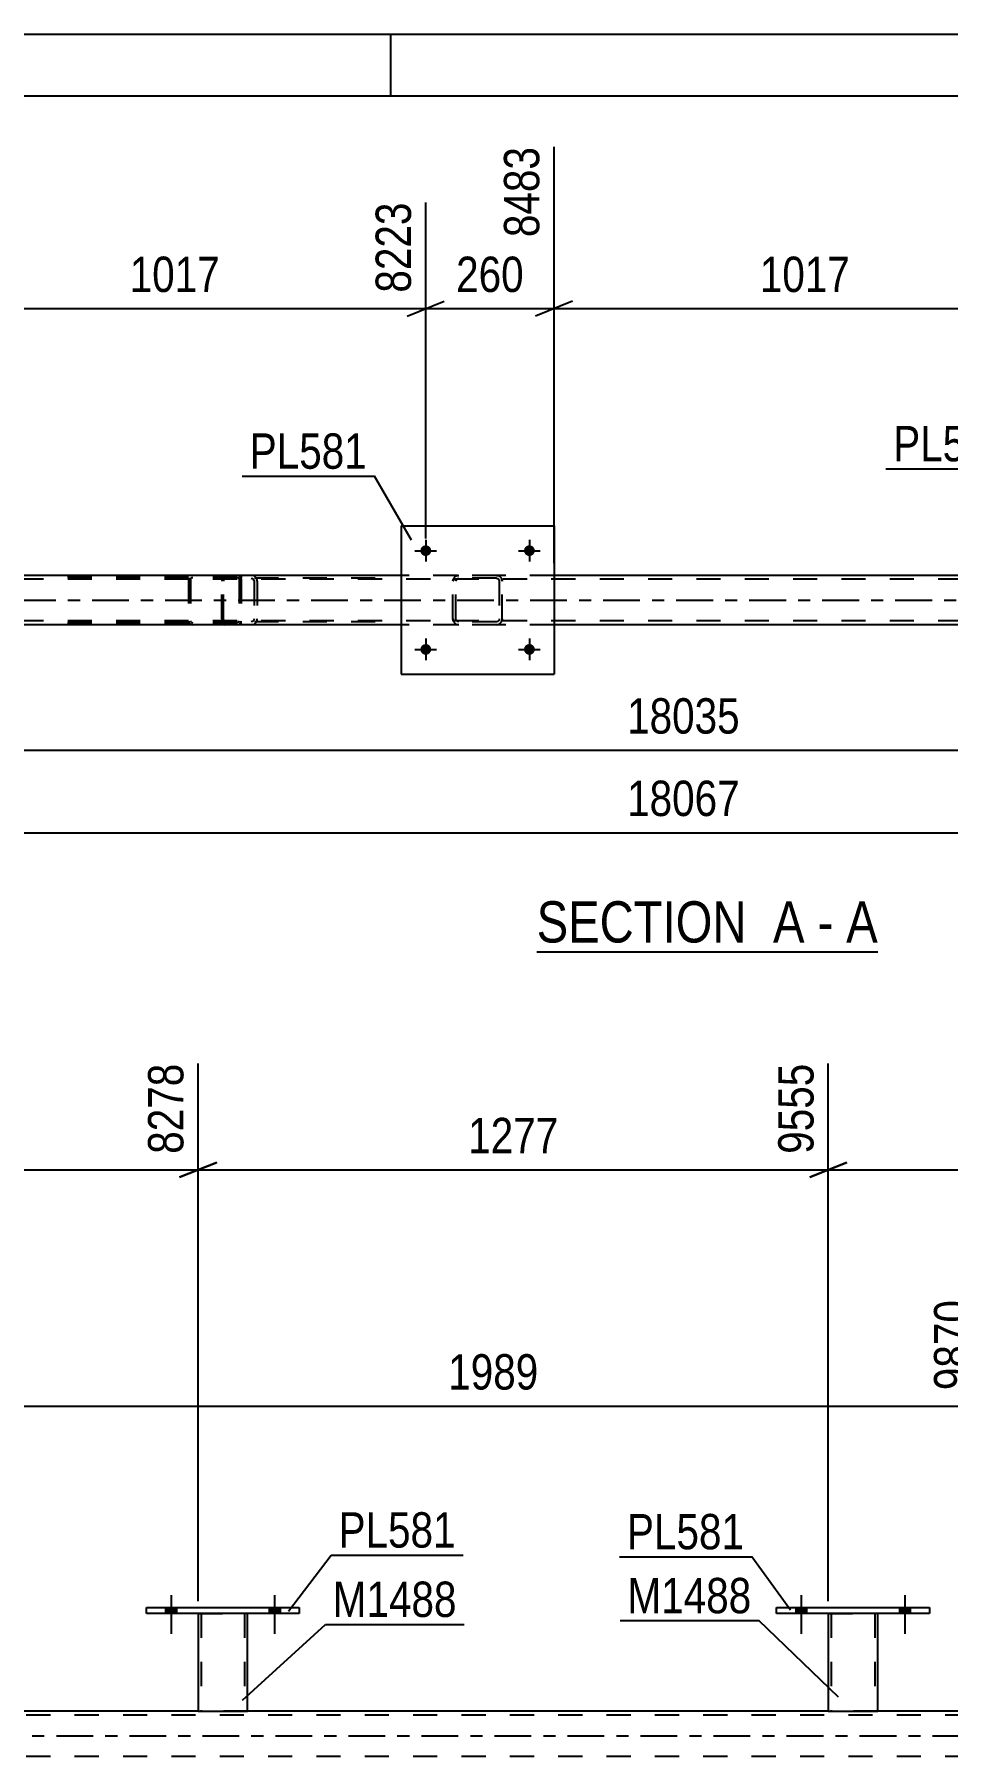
# Model space of a CAD drawing. Header units: millimetres. Extents: x 0 to 841, y 0 to 594.
# Drawn here: x 392.1 to 466.1, y 454.5 to 594 of the extents above; entities that cross this region are included whole.
import ezdxf

# ---------------------------------------------------------------- set-up
doc = ezdxf.new("R2010")
doc.units = ezdxf.units.MM
doc.linetypes.add('DXK_LINE_DOT2', pattern=[3.9198, 1.9599, -1.9599])
doc.linetypes.add('DXK_LINE_DOT3', pattern=[5.9187, 2.979, -0.9799, 0.9799, -0.9799])
doc.styles.add('Arial Narrow', font='ARIALN.TTF', dxfattribs={"height": 0.2})

# ---------------------------------------------------------------- blocks, each defined once
blk = doc.blocks.new('Unknown-814553119-1135')
at = {"color": 5, "linetype": 'Continuous'}
for p, q in [((841, 594), (0, 594)), ((421, 589), (421, 594)), ((836, 589), (5, 589))]:
    blk.add_line(p, q, dxfattribs=at)
blk = doc.blocks.new('Unknown-814553119-11 - 2837')
at = {"color": 6, "linetype": 'Continuous'}
blk.add_line((432.82, 519.67), (460.47, 519.67), dxfattribs=at)
at = {"color": 0, "linetype": 'Continuous'}
for points in [[(450.93, 520.42), (450.93, 523.92), (432.82, 523.92), (432.82, 520.42)], [(454.54, 520.42), (454.54, 523.92), (451.98, 523.92), (451.98, 520.42)], [(456.86, 520.42), (456.86, 523.92), (455.59, 523.92), (455.59, 520.42)], [(460.47, 520.42), (460.47, 523.92), (457.91, 523.92), (457.91, 520.42)]]:
    blk.add_wipeout(points, dxfattribs=at)
at = {"color": 7, "linetype": 'Continuous', "style": 'Arial Narrow'}
for s, p in [('SECTION ', (432.82, 520.42)), ('A', (451.98, 520.42)), ('A', (457.91, 520.42)), ('-', (455.59, 520.42))]:
    blk.add_text(s, height=3.34, dxfattribs=at).set_placement(p)
blk = doc.blocks.new('Part-814553119-2887 - 2837')
at = {"color": 7, "linetype": 'DXK_LINE_DOT2'}
for p, q in [((757.39, 549.85), (94.93, 549.85)), ((434.23, 550.17), (421.83, 550.17)), ((757.39, 546.49), (94.93, 546.49)), ((434.23, 546.17), (421.83, 546.17))]:
    blk.add_line(p, q, dxfattribs=at)
at = {"color": 2, "linetype": 'Continuous'}
for p, q in [((421.83, 550.17), (383.15, 550.17)), ((472.91, 550.17), (434.23, 550.17)), ((421.83, 546.17), (383.15, 546.17)), ((472.91, 546.17), (434.23, 546.17))]:
    blk.add_line(p, q, dxfattribs=at)
at = {"color": 7, "linetype": 'DXK_LINE_DOT3'}
blk.add_line((94.93, 548.17), (757.39, 548.17), dxfattribs=at)
blk = doc.blocks.new('Bolt-814553119-2933 - 2837')
at = {"linetype": 'Continuous'}
for points in [[(424.27, 552.17, -1), (423.39, 552.17, -1)], [(432.67, 552.17, -1), (431.79, 552.17, -1)]]:
    blk.add_hatch(color=1, dxfattribs=at).paths.add_polyline_path(points)
at = {"color": 1, "linetype": 'Continuous'}
for p, q in [((423.83, 553.05), (423.83, 551.29)), ((432.23, 553.05), (432.23, 551.29)), ((422.95, 552.17), (424.71, 552.17)), ((431.35, 552.17), (433.11, 552.17))]:
    blk.add_line(p, q, dxfattribs=at)
blk = doc.blocks.new('Bolt-814553119-2934 - 2837')
at = {"linetype": 'Continuous'}
for points in [[(424.27, 544.17, -1), (423.39, 544.17, -1)], [(432.67, 544.17, -1), (431.79, 544.17, -1)]]:
    blk.add_hatch(color=1, dxfattribs=at).paths.add_polyline_path(points)
at = {"color": 1, "linetype": 'Continuous'}
for p, q in [((423.83, 545.05), (423.83, 543.29)), ((432.23, 545.05), (432.23, 543.29)), ((422.95, 544.17), (424.71, 544.17)), ((431.35, 544.17), (433.11, 544.17))]:
    blk.add_line(p, q, dxfattribs=at)
blk = doc.blocks.new('Part-814553119-3014 - 2837')
at = {"color": 2, "linetype": 'Continuous'}
for p, q in [((421.83, 554.17), (421.83, 542.17)), ((421.83, 554.17), (434.23, 554.17)), ((434.23, 554.17), (434.23, 542.17)), ((421.83, 542.17), (434.23, 542.17))]:
    blk.add_line(p, q, dxfattribs=at)
blk = doc.blocks.new('Part-814553119-3015 - 2837')
at = {"color": 7, "linetype": 'DXK_LINE_DOT2'}
for p, q in [((426.03, 549.69), (426.07, 549.87)), ((426.07, 549.87), (426.03, 549.69)), ((426.29, 549.78), (426.34, 549.86)), ((426.33, 550.13), (426.51, 550.17)), ((426.51, 550.17), (426.33, 550.13)), ((426.34, 549.86), (426.42, 549.91)), ((426.42, 549.91), (426.51, 549.93)), ((429.55, 550.17), (426.51, 550.17)), ((429.55, 549.93), (426.51, 549.93)), ((429.55, 550.17), (429.73, 550.13)), ((429.73, 550.13), (429.55, 550.17)), ((429.55, 549.93), (429.64, 549.91)), ((429.64, 549.91), (429.72, 549.86)), ((429.72, 549.86), (429.77, 549.78)), ((429.99, 549.87), (430.03, 549.69)), ((430.03, 549.69), (429.99, 549.87)), ((426.03, 546.65), (426.03, 549.69)), ((426.27, 549.69), (426.29, 549.78)), ((426.27, 546.65), (426.27, 549.69)), ((429.77, 549.78), (429.79, 549.69)), ((429.79, 549.69), (429.79, 546.65)), ((430.03, 546.65), (430.03, 549.69)), ((426.07, 546.46), (426.03, 546.65)), ((426.03, 546.65), (426.07, 546.46)), ((426.29, 546.55), (426.27, 546.65)), ((426.34, 546.48), (426.29, 546.55)), ((426.51, 546.17), (426.33, 546.2)), ((426.33, 546.2), (426.51, 546.17)), ((426.42, 546.42), (426.34, 546.48)), ((426.51, 546.41), (426.42, 546.42)), ((429.55, 546.41), (426.51, 546.41)), ((429.55, 546.17), (426.51, 546.17)), ((429.64, 546.42), (429.55, 546.41)), ((429.73, 546.2), (429.55, 546.17)), ((429.55, 546.17), (429.73, 546.2)), ((429.72, 546.48), (429.64, 546.42)), ((429.77, 546.55), (429.72, 546.48)), ((429.79, 546.65), (429.77, 546.55)), ((430.03, 546.65), (429.99, 546.46)), ((429.99, 546.46), (430.03, 546.65))]:
    blk.add_line(p, q, dxfattribs=at)
at = {"color": 7, "linetype": 'DXK_LINE_DOT3'}
blk.add_line((428.03, 548.17), (428.03, 548.17), dxfattribs=at)
at = {"color": 7, "linetype": 'DXK_LINE_DOT2'}
for centre, start, end in [((426.51, 549.69), 112.5, 157.5), ((426.51, 549.69), 112.5, 157.5), ((429.55, 549.69), 22.5, 67.5), ((429.55, 549.69), 22.5, 67.5), ((426.51, 546.65), 202.5, 247.5), ((426.51, 546.65), 202.5, 247.5), ((429.55, 546.65), 292.5, 337.5), ((429.55, 546.65), 292.5, 337.5)]:
    blk.add_arc(centre, 0.48, start, end, dxfattribs=at)
blk = doc.blocks.new('Part-814553119-3038 - 2837')
at = {"color": 7, "linetype": 'DXK_LINE_DOT2'}
for p, q in [((407.33, 549.87), (407.31, 549.69)), ((407.39, 550.03), (407.33, 549.87)), ((407.48, 550.13), (407.39, 550.03)), ((407.45, 549.78), (407.48, 549.86)), ((407.58, 550.17), (407.48, 550.13)), ((407.48, 549.86), (407.53, 549.91)), ((407.53, 549.91), (407.58, 549.93)), ((419.74, 550.17), (407.58, 550.17)), ((419.74, 549.93), (407.58, 549.93)), ((408.86, 550.17), (408.86, 549.93)), ((409.86, 550.13), (409.67, 550.17)), ((409.67, 549.93), (409.77, 549.91)), ((409.77, 549.91), (409.85, 549.86)), ((409.85, 549.86), (409.9, 549.78)), ((410.16, 549.77), (410.14, 549.87)), ((407.31, 546.65), (407.31, 549.69)), ((407.44, 549.69), (407.45, 549.78)), ((407.44, 546.65), (407.44, 549.69)), ((409.9, 549.78), (409.92, 549.69)), ((409.92, 549.69), (409.92, 546.65)), ((410.17, 549.69), (410.16, 549.77)), ((410.17, 549.69), (410.17, 546.65)), ((407.31, 546.65), (407.33, 546.46)), ((407.33, 546.46), (407.39, 546.31)), ((407.39, 546.31), (407.48, 546.2)), ((407.45, 546.55), (407.44, 546.65)), ((407.48, 546.48), (407.45, 546.55)), ((407.53, 546.42), (407.48, 546.48)), ((407.48, 546.2), (407.58, 546.17)), ((407.58, 546.41), (407.53, 546.42)), ((419.74, 546.41), (407.58, 546.41)), ((419.74, 546.17), (407.58, 546.17)), ((408.86, 546.17), (408.86, 546.41)), ((409.77, 546.42), (409.67, 546.41)), ((409.67, 546.17), (409.86, 546.2)), ((409.85, 546.48), (409.77, 546.42)), ((409.9, 546.55), (409.85, 546.48)), ((409.92, 546.65), (409.9, 546.55)), ((410.14, 546.46), (410.16, 546.56)), ((410.16, 546.56), (410.17, 546.65))]:
    blk.add_line(p, q, dxfattribs=at)
for centre, start, end in [((409.69, 549.67), 23.8494, 68.8059), ((409.69, 546.66), 291.1941, 336.1506)]:
    blk.add_arc(centre, 0.492, start, end, dxfattribs=at)
blk = doc.blocks.new('Part-814553119-3052 - 2837')
at = {"color": 7, "linetype": 'DXK_LINE_DOT2'}
for p, q in [((408.52, 550.17), (393.19, 550.17)), ((408.52, 550.01), (393.19, 550.01)), ((404.62, 549.97), (404.6, 549.85)), ((404.6, 549.85), (404.6, 546.49)), ((404.77, 549.85), (404.78, 549.91)), ((404.77, 549.85), (404.77, 546.49)), ((404.78, 549.91), (404.82, 549.96)), ((404.94, 550.17), (404.81, 550.14)), ((404.82, 549.96), (404.85, 549.98)), ((404.85, 549.98), (404.87, 549.99)), ((404.87, 549.99), (404.94, 550.01)), ((408.65, 550.14), (408.52, 550.17)), ((408.52, 550.01), (408.58, 549.99)), ((408.58, 549.99), (408.64, 549.96)), ((408.64, 549.96), (408.67, 549.91)), ((408.67, 549.91), (408.69, 549.85)), ((408.69, 549.85), (408.69, 546.49)), ((408.86, 549.85), (408.83, 549.97)), ((408.86, 549.85), (408.86, 546.49)), ((408.52, 546.33), (393.19, 546.33)), ((408.52, 546.17), (393.19, 546.17)), ((404.6, 546.49), (404.62, 546.36)), ((404.78, 546.43), (404.77, 546.49)), ((404.82, 546.37), (404.78, 546.43)), ((404.81, 546.19), (404.94, 546.17)), ((404.82, 546.37), (404.85, 546.35)), ((404.85, 546.35), (404.87, 546.34)), ((404.87, 546.34), (404.94, 546.33)), ((408.58, 546.34), (408.52, 546.33)), ((408.52, 546.17), (408.65, 546.19)), ((408.64, 546.37), (408.58, 546.34)), ((408.67, 546.43), (408.64, 546.37)), ((408.69, 546.49), (408.67, 546.43)), ((408.83, 546.36), (408.86, 546.49))]:
    blk.add_line(p, q, dxfattribs=at)
for centre, start, end in [((408.53, 549.83), 24.32, 69.2417), ((404.93, 546.5), 204.32, 249.2417), ((408.53, 546.5), 290.7583, 335.68)]:
    blk.add_arc(centre, 0.331, start, end, dxfattribs=at)
blk = doc.blocks.new('Part-814553119-3809 - 3729')
at = {"color": 2, "linetype": 'Continuous'}
for p, q in [((405.38, 466.05), (405.38, 458.14)), ((409.38, 458.14), (409.38, 466.05)), ((405.38, 458.14), (409.38, 458.14))]:
    blk.add_line(p, q, dxfattribs=at)
at = {"color": 7, "linetype": 'DXK_LINE_DOT2'}
for p, q in [((405.38, 466.05), (409.38, 466.05)), ((405.38, 466.05), (405.38, 466.05)), ((405.38, 466.05), (405.38, 466.05)), ((405.62, 466.05), (405.62, 458.14)), ((409.14, 466.05), (409.14, 458.14)), ((409.38, 466.05), (409.38, 466.05)), ((409.38, 466.05), (409.38, 466.05)), ((409.09, 458.14), (409.13, 458.14)), ((409.09, 458.14), (409.13, 458.14)), ((409.13, 458.14), (409.14, 458.14)), ((409.13, 458.14), (409.14, 458.14))]:
    blk.add_line(p, q, dxfattribs=at)
blk = doc.blocks.new('Bolt-814553119-3745 - 3729')
at = {"linetype": 'Continuous'}
for points in [[(402.74, 466.05), (403.62, 466.05), (403.62, 466.53), (402.74, 466.53)], [(411.14, 466.05), (412.02, 466.05), (412.02, 466.53), (411.14, 466.53)]]:
    blk.add_hatch(color=1, dxfattribs=at).paths.add_polyline_path(points)
at = {"color": 1, "linetype": 'Continuous'}
for p, q in [((403.18, 467.53), (403.18, 464.41)), ((411.58, 467.53), (411.58, 464.41)), ((402.74, 466.53), (402.74, 466.05)), ((403.62, 466.53), (403.62, 466.05)), ((411.14, 466.53), (411.14, 466.05)), ((412.02, 466.53), (412.02, 466.05))]:
    blk.add_line(p, q, dxfattribs=at)
blk = doc.blocks.new('Bolt-814553119-3746 - 3729')
at = {"linetype": 'Continuous'}
for points in [[(453.82, 466.05), (454.7, 466.05), (454.7, 466.53), (453.82, 466.53)], [(462.22, 466.05), (463.1, 466.05), (463.1, 466.53), (462.22, 466.53)]]:
    blk.add_hatch(color=1, dxfattribs=at).paths.add_polyline_path(points)
at = {"color": 1, "linetype": 'Continuous'}
for p, q in [((454.26, 467.53), (454.26, 464.41)), ((462.66, 467.53), (462.66, 464.41)), ((453.82, 466.53), (453.82, 466.05)), ((454.7, 466.53), (454.7, 466.05)), ((462.22, 466.53), (462.22, 466.05)), ((463.1, 466.53), (463.1, 466.05))]:
    blk.add_line(p, q, dxfattribs=at)
blk = doc.blocks.new('Bolt-814553119-3747 - 3729')
at = {"linetype": 'Continuous'}
for points in [[(453.82, 466.05), (454.7, 466.05), (454.7, 466.53), (453.82, 466.53)], [(462.22, 466.05), (463.1, 466.05), (463.1, 466.53), (462.22, 466.53)]]:
    blk.add_hatch(color=1, dxfattribs=at).paths.add_polyline_path(points)
at = {"color": 1, "linetype": 'Continuous'}
for p, q in [((454.26, 467.53), (454.26, 464.41)), ((462.66, 467.53), (462.66, 464.41)), ((453.82, 466.53), (453.82, 466.05)), ((454.7, 466.53), (454.7, 466.05)), ((462.22, 466.53), (462.22, 466.05)), ((463.1, 466.53), (463.1, 466.05))]:
    blk.add_line(p, q, dxfattribs=at)
blk = doc.blocks.new('Part-814553119-3814 - 3729')
at = {"color": 2, "linetype": 'Continuous'}
for p, q in [((401.18, 466.53), (413.58, 466.53)), ((401.18, 466.05), (401.18, 466.53)), ((413.58, 466.53), (413.58, 466.05)), ((413.58, 466.05), (401.18, 466.05))]:
    blk.add_line(p, q, dxfattribs=at)
blk = doc.blocks.new('Part-814553119-3819 - 3729')
at = {"color": 2, "linetype": 'Continuous'}
for p, q in [((456.46, 466.05), (456.46, 458.14)), ((460.46, 458.14), (460.46, 466.05)), ((456.46, 458.14), (460.46, 458.14))]:
    blk.add_line(p, q, dxfattribs=at)
at = {"color": 7, "linetype": 'DXK_LINE_DOT2'}
for p, q in [((456.46, 466.05), (460.46, 466.05)), ((456.46, 466.05), (456.46, 466.05)), ((456.46, 466.05), (456.46, 466.05)), ((456.7, 466.05), (456.7, 458.14)), ((460.22, 466.05), (460.22, 458.14)), ((460.46, 466.05), (460.46, 466.05)), ((460.46, 466.05), (460.46, 466.05)), ((460.17, 458.14), (460.21, 458.14)), ((460.17, 458.14), (460.21, 458.14)), ((460.21, 458.14), (460.22, 458.14)), ((460.21, 458.14), (460.22, 458.14))]:
    blk.add_line(p, q, dxfattribs=at)
blk = doc.blocks.new('Part-814553119-3824 - 3729')
at = {"color": 2, "linetype": 'Continuous'}
for p, q in [((452.26, 466.53), (464.66, 466.53)), ((452.26, 466.05), (452.26, 466.53)), ((464.66, 466.53), (464.66, 466.05)), ((464.66, 466.05), (452.26, 466.05))]:
    blk.add_line(p, q, dxfattribs=at)
blk = doc.blocks.new('Bolt-814553119-3768 - 3729')
at = {"linetype": 'Continuous'}
for points in [[(402.74, 466.05), (403.62, 466.05), (403.62, 466.53), (402.74, 466.53)], [(411.14, 466.05), (412.02, 466.05), (412.02, 466.53), (411.14, 466.53)]]:
    blk.add_hatch(color=1, dxfattribs=at).paths.add_polyline_path(points)
at = {"color": 1, "linetype": 'Continuous'}
for p, q in [((403.18, 467.53), (403.18, 464.41)), ((411.58, 467.53), (411.58, 464.41)), ((402.74, 466.53), (402.74, 466.05)), ((403.62, 466.53), (403.62, 466.05)), ((411.14, 466.53), (411.14, 466.05)), ((412.02, 466.53), (412.02, 466.05))]:
    blk.add_line(p, q, dxfattribs=at)
blk = doc.blocks.new('Part-814553119-4048 - 3729')
at = {"color": 7, "linetype": 'DXK_LINE_DOT2'}
for p, q in [((738.35, 457.82), (74.28, 457.82)), ((409.38, 458.14), (405.38, 458.14)), ((460.46, 458.14), (456.46, 458.14)), ((738.35, 454.46), (74.28, 454.46))]:
    blk.add_line(p, q, dxfattribs=at)
at = {"color": 2, "linetype": 'Continuous'}
for p, q in [((405.38, 458.14), (358.3, 458.14)), ((456.46, 458.14), (409.38, 458.14)), ((507.55, 458.14), (460.46, 458.14))]:
    blk.add_line(p, q, dxfattribs=at)
at = {"color": 7, "linetype": 'DXK_LINE_DOT3'}
blk.add_line((74.28, 456.14), (738.35, 456.14), dxfattribs=at)
blk = doc.blocks.new('StraightDimension-814553119-3299 - 2837')
at = {"color": 7, "linetype": 'Continuous'}
for p, q in [((383.15, 551.17), (383.15, 584.89)), ((423.83, 553.17), (423.83, 580.39)), ((384.65, 572.38), (381.65, 571.18)), ((422.33, 571.18), (425.33, 572.38)), ((383.15, 571.78), (423.83, 571.78))]:
    blk.add_line(p, q, dxfattribs=at)
at = {"color": 0}
blk.add_wipeout([(407.75, 572.53), (407.75, 576.73), (399.23, 576.73), (399.23, 572.53)], dxfattribs=at)
at = {"color": 3, "style": 'Arial Narrow'}
blk.add_text('1017', height=2.863, dxfattribs=at).set_placement((399.83, 573.13))
at = {"color": 0, "linetype": 'Continuous'}
blk.add_wipeout([(423.23, 580.99), (419.03, 580.99), (419.03, 572.48), (423.23, 572.48)], dxfattribs=at)
at = {"color": 3, "linetype": 'Continuous', "style": 'Arial Narrow'}
blk.add_text('8223', height=2.863, rotation=90.0002, dxfattribs=at).set_placement((422.63, 573.08))
blk = doc.blocks.new('StraightDimension-814553119-3319 - 2837')
at = {"color": 7, "linetype": 'Continuous'}
for p, q in [((434.23, 551.17), (434.23, 584.89)), ((423.83, 553.17), (423.83, 580.39)), ((422.33, 571.18), (425.33, 572.38)), ((435.73, 572.38), (432.73, 571.18)), ((423.83, 571.78), (434.23, 571.78))]:
    blk.add_line(p, q, dxfattribs=at)
at = {"color": 0}
blk.add_wipeout([(432.37, 572.53), (432.37, 576.73), (425.69, 576.73), (425.69, 572.53)], dxfattribs=at)
at = {"color": 3, "style": 'Arial Narrow'}
blk.add_text('260', height=2.863, dxfattribs=at).set_placement((426.29, 573.13))
at = {"color": 0, "linetype": 'Continuous'}
blk.add_wipeout([(433.63, 585.49), (429.43, 585.49), (429.43, 576.98), (433.63, 576.98)], dxfattribs=at)
at = {"color": 3, "linetype": 'Continuous', "style": 'Arial Narrow'}
blk.add_text('8483', height=2.863, rotation=90.0002, dxfattribs=at).set_placement((433.03, 577.58))
blk = doc.blocks.new('StraightDimension-814553119-3339 - 2837')
at = {"color": 7, "linetype": 'Continuous'}
for p, q in [((434.23, 551.17), (434.23, 584.89)), ((474.91, 553.17), (474.91, 580.39)), ((435.73, 572.38), (432.73, 571.18)), ((473.41, 571.18), (476.41, 572.38)), ((434.23, 571.78), (474.91, 571.78))]:
    blk.add_line(p, q, dxfattribs=at)
at = {"color": 0}
blk.add_wipeout([(458.83, 572.53), (458.83, 576.73), (450.31, 576.73), (450.31, 572.53)], dxfattribs=at)
at = {"color": 3, "style": 'Arial Narrow'}
blk.add_text('1017', height=2.863, dxfattribs=at).set_placement((450.91, 573.13))
at = {"color": 0, "linetype": 'Continuous'}
blk.add_wipeout([(474.31, 580.99), (470.11, 580.99), (470.11, 572.48), (474.31, 572.48)], dxfattribs=at)
at = {"color": 3, "linetype": 'Continuous', "style": 'Arial Narrow'}
blk.add_text('9500', height=2.863, rotation=90.0002, dxfattribs=at).set_placement((473.71, 573.08))
blk = doc.blocks.new('StraightDimension-814553119-3627 - 2837')
at = {"color": 7, "linetype": 'Continuous'}
blk.add_line((94.29, 529.32), (795.15, 529.32), dxfattribs=at)
at = {"color": 0}
blk.add_wipeout([(449.89, 530.07), (449.89, 534.27), (439.55, 534.27), (439.55, 530.07)], dxfattribs=at)
at = {"color": 3, "style": 'Arial Narrow'}
blk.add_text('18067', height=2.863, dxfattribs=at).set_placement((440.15, 530.67))
blk = doc.blocks.new('StraightDimension-814553119-3648 - 2837')
at = {"color": 7, "linetype": 'Continuous'}
blk.add_line((94.93, 536), (794.51, 536), dxfattribs=at)
at = {"color": 0}
blk.add_wipeout([(449.89, 536.75), (449.89, 540.95), (439.55, 540.95), (439.55, 536.75)], dxfattribs=at)
at = {"color": 3, "style": 'Arial Narrow'}
blk.add_text('18035', height=2.863, dxfattribs=at).set_placement((440.15, 537.35))
blk = doc.blocks.new('StraightDimension-814553119-4970 - 3729')
at = {"color": 7, "linetype": 'Continuous'}
for p, q in [((507.55, 467.05), (507.55, 512.44)), ((456.46, 467.05), (456.46, 510.61)), ((457.96, 502.6), (454.96, 501.4)), ((506.05, 501.4), (509.05, 502.6)), ((456.46, 502), (507.55, 502))]:
    blk.add_line(p, q, dxfattribs=at)
at = {"color": 0}
blk.add_wipeout([(486.26, 502.75), (486.26, 506.95), (477.75, 506.95), (477.75, 502.75)], dxfattribs=at)
at = {"color": 3, "style": 'Arial Narrow'}
blk.add_text('1277', height=2.863, dxfattribs=at).set_placement((478.35, 503.35))
at = {"color": 0, "linetype": 'Continuous'}
blk.add_wipeout([(506.95, 513.04), (502.75, 513.04), (502.75, 502.7), (506.95, 502.7)], dxfattribs=at)
at = {"color": 3, "linetype": 'Continuous', "style": 'Arial Narrow'}
blk.add_text('10832', height=2.863, rotation=90.0002, dxfattribs=at).set_placement((506.35, 503.3))
blk = doc.blocks.new('StraightDimension-814553119-4302 - 3729')
at = {"color": 7, "linetype": 'Continuous'}
for p, q in [((389.53, 455.14), (389.53, 495.97)), ((469.09, 455.14), (469.09, 491.47)), ((391.03, 483.45), (388.03, 482.25)), ((389.53, 482.85), (469.09, 482.85)), ((467.59, 482.25), (470.59, 483.45))]:
    blk.add_line(p, q, dxfattribs=at)
at = {"color": 0}
blk.add_wipeout([(433.56, 483.6), (433.56, 487.8), (425.05, 487.8), (425.05, 483.6)], dxfattribs=at)
at = {"color": 3, "style": 'Arial Narrow'}
blk.add_text('1989', height=2.863, dxfattribs=at).set_placement((425.65, 484.2))
at = {"color": 0, "linetype": 'Continuous'}
blk.add_wipeout([(468.49, 492.07), (464.29, 492.07), (464.29, 483.55), (468.49, 483.55)], dxfattribs=at)
at = {"color": 3, "linetype": 'Continuous', "style": 'Arial Narrow'}
blk.add_text('9870', height=2.863, rotation=90.0002, dxfattribs=at).set_placement((467.89, 484.15))
blk = doc.blocks.new('StraightDimension-814553119-4980 - 3729')
at = {"color": 7, "linetype": 'Continuous'}
for p, q in [((405.38, 467.05), (405.38, 510.61)), ((456.46, 467.05), (456.46, 510.61)), ((406.88, 502.6), (403.88, 501.4)), ((454.96, 501.4), (457.96, 502.6)), ((405.38, 502), (456.46, 502))]:
    blk.add_line(p, q, dxfattribs=at)
at = {"color": 0}
blk.add_wipeout([(435.18, 502.75), (435.18, 506.95), (426.67, 506.95), (426.67, 502.75)], dxfattribs=at)
at = {"color": 3, "style": 'Arial Narrow'}
blk.add_text('1277', height=2.863, dxfattribs=at).set_placement((427.27, 503.35))
at = {"color": 0, "linetype": 'Continuous'}
blk.add_wipeout([(455.86, 511.21), (451.66, 511.21), (451.66, 502.7), (455.86, 502.7)], dxfattribs=at)
at = {"color": 3, "linetype": 'Continuous', "style": 'Arial Narrow'}
blk.add_text('9555', height=2.863, rotation=90.0002, dxfattribs=at).set_placement((455.26, 503.3))
blk = doc.blocks.new('StraightDimension-814553119-4990 - 3729')
at = {"color": 7, "linetype": 'Continuous'}
for p, q in [((354.3, 467.05), (354.3, 510.61)), ((405.38, 467.05), (405.38, 510.61)), ((355.8, 502.6), (352.8, 501.4)), ((403.88, 501.4), (406.88, 502.6)), ((354.3, 502), (405.38, 502))]:
    blk.add_line(p, q, dxfattribs=at)
at = {"color": 0}
blk.add_wipeout([(384.1, 502.75), (384.1, 506.95), (375.59, 506.95), (375.59, 502.75)], dxfattribs=at)
at = {"color": 3, "style": 'Arial Narrow'}
blk.add_text('1277', height=2.863, dxfattribs=at).set_placement((376.19, 503.35))
at = {"color": 0, "linetype": 'Continuous'}
blk.add_wipeout([(404.78, 511.21), (400.58, 511.21), (400.58, 502.7), (404.78, 502.7)], dxfattribs=at)
at = {"color": 3, "linetype": 'Continuous', "style": 'Arial Narrow'}
blk.add_text('8278', height=2.863, rotation=90.0002, dxfattribs=at).set_placement((404.18, 503.3))
blk = doc.blocks.new('Mark-814553119-3004 - 2837')
at = {"color": 0}
blk.add_wipeout([(471.22, 559.41), (471.22, 562.41), (461.72, 562.41), (461.72, 559.41)], dxfattribs=at)
blk.add_wipeout([(471.22, 559.41), (471.22, 562.41), (461.72, 562.41), (461.72, 559.41)], dxfattribs=at)
at = {"color": 30, "linetype": 'Continuous'}
for p in [(461.12, 558.81), (473.7, 552.49)]:
    blk.add_line(p, (471.82, 558.81), dxfattribs=at)
at = {"color": 3, "style": 'Arial Narrow'}
blk.add_text('PL581', height=2.863, dxfattribs=at).set_placement((461.72, 559.41))
blk = doc.blocks.new('Mark-814553119-3010 - 2837')
at = {"color": 0}
blk.add_wipeout([(419.06, 558.81), (419.06, 561.81), (409.56, 561.81), (409.56, 558.81)], dxfattribs=at)
blk.add_wipeout([(419.06, 558.81), (419.06, 561.81), (409.56, 561.81), (409.56, 558.81)], dxfattribs=at)
at = {"color": 30, "linetype": 'Continuous'}
for p in [(408.96, 558.21), (422.66, 553.02)]:
    blk.add_line(p, (419.66, 558.21), dxfattribs=at)
at = {"color": 3, "style": 'Arial Narrow'}
blk.add_text('PL581', height=2.863, dxfattribs=at).set_placement((409.56, 558.81))
blk = doc.blocks.new('Mark-814553119-3805 - 3729')
at = {"color": 0}
blk.add_wipeout([(426.34, 465.77), (426.34, 468.77), (416.29, 468.77), (416.29, 465.77)], dxfattribs=at)
blk.add_wipeout([(426.34, 465.77), (426.34, 468.77), (416.29, 468.77), (416.29, 465.77)], dxfattribs=at)
at = {"color": 30, "linetype": 'Continuous'}
for p, q in [((408.98, 459.04), (415.69, 465.17)), ((415.69, 465.17), (426.94, 465.17))]:
    blk.add_line(p, q, dxfattribs=at)
at = {"color": 3, "style": 'Arial Narrow'}
blk.add_text('M1488', height=2.863, dxfattribs=at).set_placement((416.29, 465.77))
blk = doc.blocks.new('Mark-814553119-3810 - 3729')
at = {"color": 0}
blk.add_wipeout([(426.26, 471.39), (426.26, 474.39), (416.76, 474.39), (416.76, 471.39)], dxfattribs=at)
blk.add_wipeout([(426.26, 471.39), (426.26, 474.39), (416.76, 474.39), (416.76, 471.39)], dxfattribs=at)
at = {"color": 30, "linetype": 'Continuous'}
for p, q in [((412.7, 466.24), (416.16, 470.79)), ((416.16, 470.79), (426.86, 470.79))]:
    blk.add_line(p, q, dxfattribs=at)
at = {"color": 3, "style": 'Arial Narrow'}
blk.add_text('PL581', height=2.863, dxfattribs=at).set_placement((416.76, 471.39))
blk = doc.blocks.new('Mark-814553119-3815 - 3729')
at = {"color": 0}
blk.add_wipeout([(450.23, 466.07), (450.23, 469.07), (440.18, 469.07), (440.18, 466.07)], dxfattribs=at)
blk.add_wipeout([(450.23, 466.07), (450.23, 469.07), (440.18, 469.07), (440.18, 466.07)], dxfattribs=at)
at = {"color": 30, "linetype": 'Continuous'}
for p in [(439.58, 465.47), (457.28, 459.26)]:
    blk.add_line(p, (450.83, 465.47), dxfattribs=at)
at = {"color": 3, "style": 'Arial Narrow'}
blk.add_text('M1488', height=2.863, dxfattribs=at).set_placement((440.18, 466.07))
blk = doc.blocks.new('Mark-814553119-3820 - 3729')
at = {"color": 0}
blk.add_wipeout([(449.65, 471.25), (449.65, 474.25), (440.14, 474.25), (440.14, 471.25)], dxfattribs=at)
blk.add_wipeout([(449.65, 471.25), (449.65, 474.25), (440.14, 474.25), (440.14, 471.25)], dxfattribs=at)
at = {"color": 30, "linetype": 'Continuous'}
for p in [(439.54, 470.65), (453.39, 466.32)]:
    blk.add_line(p, (450.25, 470.65), dxfattribs=at)
at = {"color": 3, "style": 'Arial Narrow'}
blk.add_text('PL581', height=2.863, dxfattribs=at).set_placement((440.14, 471.25))

msp = doc.modelspace()

# ---------------------------------------------------------------- block references
for name in ['Unknown-814553119-1135', 'Part-814553119-3014 - 2837', 'Bolt-814553119-2933 - 2837', 'Part-814553119-2887 - 2837', 'Part-814553119-3052 - 2837', 'Part-814553119-3038 - 2837', 'Part-814553119-3015 - 2837', 'Bolt-814553119-2934 - 2837', 'Bolt-814553119-3745 - 3729', 'Bolt-814553119-3768 - 3729', 'Bolt-814553119-3746 - 3729', 'Bolt-814553119-3747 - 3729', 'Part-814553119-3814 - 3729', 'Part-814553119-3824 - 3729', 'Part-814553119-3809 - 3729', 'Part-814553119-3819 - 3729', 'Part-814553119-4048 - 3729']:
    msp.add_blockref(name, (0, 0))

# ---------------------------------------------------------------- next in the draw order: block references
for name in ['StraightDimension-814553119-3299 - 2837', 'StraightDimension-814553119-3627 - 2837', 'Unknown-814553119-11 - 2837', 'StraightDimension-814553119-4970 - 3729']:
    msp.add_blockref(name, (0, 0))

# ---------------------------------------------------------------- next in the draw order: block references
for name in ['StraightDimension-814553119-3319 - 2837', 'StraightDimension-814553119-3648 - 2837', 'StraightDimension-814553119-4302 - 3729']:
    msp.add_blockref(name, (0, 0))

# ---------------------------------------------------------------- next in the draw order: block references
for name in ['StraightDimension-814553119-3339 - 2837', 'Mark-814553119-3010 - 2837', 'StraightDimension-814553119-4980 - 3729']:
    msp.add_blockref(name, (0, 0))

# ---------------------------------------------------------------- next in the draw order: block references
for name in ['Mark-814553119-3004 - 2837', 'StraightDimension-814553119-4990 - 3729', 'Mark-814553119-3815 - 3729', 'Mark-814553119-3805 - 3729']:
    msp.add_blockref(name, (0, 0))

# ---------------------------------------------------------------- next in the draw order: block references
for name in ['Mark-814553119-3810 - 3729', 'Mark-814553119-3820 - 3729']:
    msp.add_blockref(name, (0, 0))

doc.saveas('drawing.dxf')
